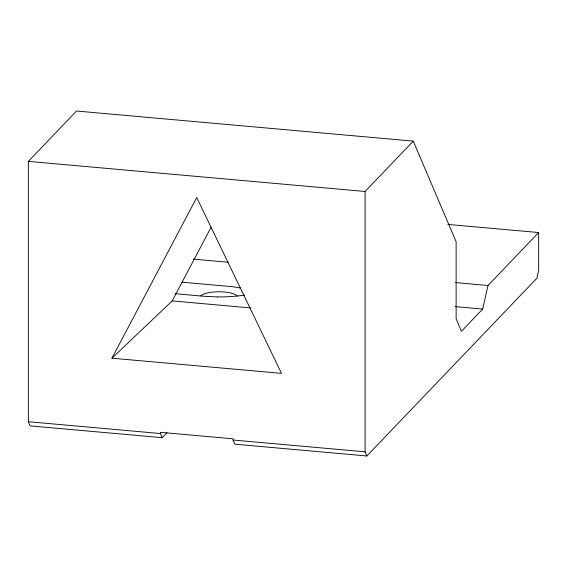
<?xml version="1.0" encoding="UTF-8"?>
<svg xmlns="http://www.w3.org/2000/svg" width="567" height="567" viewBox="0 0 567 567"><rect width="100%" height="100%" fill="white"/><g stroke="black" fill="none" stroke-linecap="round" stroke-linejoin="round"><path stroke-width="0.85" d="M166.996 432.621L162.155 437.681L30.122 425.881L28.35 421.728L28.35 161.375L76.524 111.019L413.258 141.119L456.123 241.712L456.123 318.81L461.432 331.284L482.687 309.065L487.996 285.485L538.65 232.534L447.852 224.419M111.926 358.202L196.721 197.557L281.508 373.362L111.926 358.202L172.212 300.914L211.03 227.374M538.65 232.534L538.65 270.388L536.878 278.248L366.863 455.981L365.091 451.828L365.091 191.476L413.258 141.119M217.608 296.924L204.148 296.286L175.054 293.685M193.234 259.112L228.21 262.23M28.35 161.375L365.091 191.476M455.662 282.593L487.996 285.485M182.014 282.189L229.529 286.434A37.861 11.574 0 0 1 240.408 288.015M455.414 306.627L482.687 309.065M172.212 300.914L250.621 307.924M28.35 421.728L160.383 433.528L162.155 437.681M160.383 433.528L160.383 432.323L233.058 438.823L233.058 440.02L365.091 451.828M366.863 455.981L234.83 444.181L233.058 440.02M200.732 295.917A18.931 5.783 0 0 1 219.33 291.757A18.931 5.783 0 0 1 237.29 296.172M244.611 295.053A56.941 17.407 0 0 1 217.608 296.924"/></g></svg>
